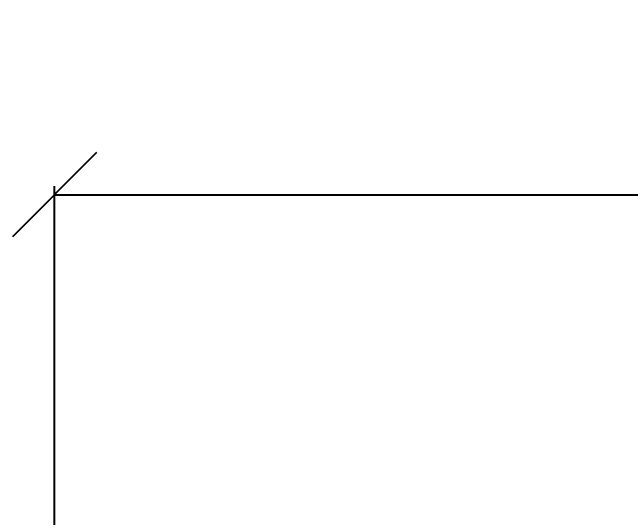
# Model space of a CAD drawing. Header units: metres. Extents: x -29066 to 24708, y -653 to 26568.
# Drawn here: x -29066 to -28330, y 16926 to 17527 of the extents above; entities that cross this region are included whole.
import ezdxf

# ---------------------------------------------------------------- set-up
doc = ezdxf.new("R2010")
doc.units = ezdxf.units.M
doc.layers.add('DS_ST_quote 1_50', color=71, linetype='Continuous')
doc.styles.get("Standard").update_dxf_attribs({"font": 'arial.ttf'})
doc.dimstyles.new('ISO-25', dxfattribs={"dimtxt": 2.5, "dimasz": 2.5, "dimexe": 1.25, "dimexo": 0.625, "dimtad": 1, "dimzin": 12, "dimdsep": 46, "dimtxsty": 'Standard', "dimcen": 2.5, "dimadec": 0, "dimazin": 0, "dimtfac": 1, "dimtmove": 0, "dimatfit": 3, "dimfxl": 1, "dimarcsym": 0})

# ---------------------------------------------------------------- blocks, each defined once
blk = doc.blocks.new('_Oblique')
at = {"color": 0, "linetype": 'ByBlock', "lineweight": -2}
blk.add_line((-0.5, -0.5), (0.5, 0.5), dxfattribs=at)
blk = doc.blocks.new('*D14')
at = {"layer": 'Defpoints', "color": 0, "transparency": 16777216}
for p in [(-23015.51, 17310.16), (-29015.51, 14148.53), (-23015.51, 14148.53)]:
    blk.add_point(p, dxfattribs=at)
at = {"layer": 'DS_ST_quote 1_50', "color": 0, "lineweight": -2, "transparency": 16777216}
for p, q in [((-29015.51, 14158.53), (-29015.51, 17320.16)), ((-23015.51, 14158.53), (-23015.51, 17320.16)), ((-29015.51, 17310.16), (-23015.51, 17310.16))]:
    blk.add_line(p, q, dxfattribs=at)
at = {"layer": 'DS_ST_quote 1_50', "color": 0, "lineweight": -2, "transparency": 16777216, "xscale": 100, "yscale": 100, "zscale": 100, "rotation": 180}
blk.add_blockref('_Oblique', (-29015.51, 17310.16), dxfattribs=at)
at = {"layer": 'DS_ST_quote 1_50', "color": 0, "lineweight": -2, "transparency": 16777216, "xscale": 100, "yscale": 100, "zscale": 100}
blk.add_blockref('_Oblique', (-23015.51, 17310.16), dxfattribs=at)
at = {"layer": 'DS_ST_quote 1_50', "color": 0, "transparency": 16777216, "insert": (-26015.51, 17461.22), "char_height": 100, "attachment_point": 5}
blk.add_mtext('6m', dxfattribs=at)

msp = doc.modelspace()

# ---------------------------------------------------------------- dimensions: what is measured, and where the dimension line sits
at = {"layer": 'DS_ST_quote 1_50'}
dim = msp.add_linear_dim(base=(-23015.509, 17310.162), p1=(-29015.509, 14148.534), p2=(-23015.509, 14148.534), dimstyle='ISO-25', override={"dimtxt": 100, "dimasz": 100, "dimexe": 10, "dimexo": 10, "dimgap": 100, "dimlfac": 0.001, "dimpost": 'm', "dimblk1": 'Oblique', "dimblk2": 'Oblique', "dimsah": 1}, dxfattribs=at)
dim.commit()
dim.dimension.update_dxf_attribs({"geometry": '*D14', "text_midpoint": (-26015.509, 17310.162), "dimtype": 160})

doc.saveas('drawing.dxf')
